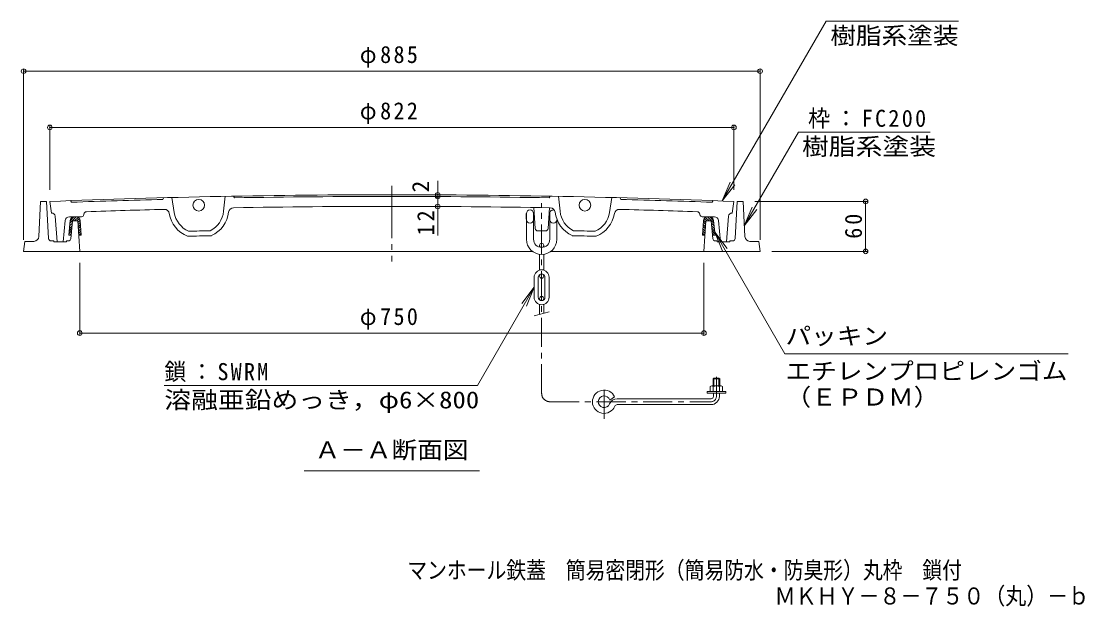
# Model space of a CAD drawing. Units: millimetres, scale not verified. Extents: x -1027 to 1330, y -945 to 927.
# Drawn here: x -959 to 319, y -945 to -241 of the extents above; entities that cross this region are included whole.
import ezdxf
from ezdxf.enums import TextEntityAlignment as Align

# ---------------------------------------------------------------- set-up
doc = ezdxf.new("R2010")
doc.units = ezdxf.units.MM
doc.header["$LTSCALE"] = 7
doc.header["$PDMODE"] = 32
doc.header["$PDSIZE"] = 5.6
doc.linetypes.add('CHAIN1', pattern=[8, 5, -1, 1, -1])
doc.linetypes.add('CHAIN2', pattern=[12, 9, -1, 1, -1])
for name, color, linetype, lineweight in [('0-0_通り芯', 3, 'Continuous', 9), ('0-1_躯体', 2, 'Continuous', 9), ('0-2_仕上', 3, 'Continuous', 9), ('0-3_建具', 4, 'Continuous', 9), ('0-4_その他', 7, 'Continuous', 9), ('0-5_寸法', 7, 'Continuous', 9), ('0-6_ハッチ', 6, 'Continuous', 9)]:
    doc.layers.add(name, color=color, linetype=linetype, lineweight=lineweight)
doc.layers.add('F-5_F-5ﾚｲﾔ', color=2, linetype='Continuous')
doc.styles.add('ＭＳ ゴシック', font='')
doc.styles.get('ＭＳ ゴシック').set_extended_font_data('MS Gothic')

msp = doc.modelspace()

# ---------------------------------------------------------------- linework, layer by layer
at = {"layer": '0-0_通り芯', "linetype": 'CHAIN2'}
msp.add_line((-513.805, -439.039), (-513.805, -529.914), dxfattribs=at)
at = {"layer": '0-0_通り芯'}
for p, q in [((-924.804, -457.804), (-922.803, -471.805)), ((-899.805, -456.856), (-898.805, -458.82)), ((-788.014, -453.339), (-788.969, -455.365)), ((-778.017, -453.082), (-775.315, -471.213)), ((-714.033, -451.667), (-715.907, -469.701)), ((-704.034, -451.481), (-702.99, -453.463)), ((-323.575, -451.481), (-324.619, -453.463)), ((-313.577, -451.667), (-311.702, -469.701)), ((-249.592, -453.082), (-252.294, -471.213)), ((-239.595, -453.339), (-238.64, -455.365)), ((-127.805, -456.856), (-128.805, -458.82)), ((-102.806, -457.804), (-104.806, -471.805)), ((-922.485, -471.805), (-922.803, -471.805)), ((-105.124, -471.805), (-104.806, -471.805)), ((-906.276, -480.837), (-908.664, -506.303)), ((-886.869, -476.304), (-901.298, -476.304)), ((-883.894, -473.685), (-883.783, -472.821)), ((-143.827, -472.821), (-143.716, -473.685)), ((-140.74, -476.304), (-126.311, -476.304)), ((-121.333, -480.837), (-118.945, -506.303))]:
    msp.add_line(p, q, dxfattribs=at)
for points in [[(-918.499, -475.473), (-915.93, -506.303), (-908.664, -506.303)], [(-109.11, -475.473), (-111.679, -506.303), (-118.945, -506.303)]]:
    msp.add_lwpolyline(points, dxfattribs=at)
for centre in [(-745.805, -462.324), (-281.805, -462.324)]:
    msp.add_circle(centre, 7, dxfattribs=at)
for centre, radius, start, end in [((-513.805, -10949.756), 10499.999, 90, 92.24329), ((-513.805, -10949.756), 10497.999, 91.50197, 92.10172), ((-513.805, -10949.756), 10497.999, 90, 91.03259), ((-513.805, -10949.756), 10499.999, 87.75671, 90), ((-513.805, -10949.756), 10497.999, 88.96741, 90), ((-513.805, -10949.756), 10497.999, 87.89828, 88.49803), ((-922.485, -475.805), 4, 4.76367, 90), ((-880.805, -473.183), 3, 92.00604, 173.06549), ((-513.805, -10949.756), 10485.999, 91.49447, 92.00629), ((-787.129, -473.322), 6, 9.59456, 91.49447), ((-745.716, -466.322), 36, 189.59456, 247.7486), ((-745.716, -466.322), 30, 189.38312, 245.45889), ((-745.716, -466.322), 30, 297.32054, 353.53217), ((-745.716, -466.322), 36, 294.97496, 352.94048), ((-704.035, -471.484), 6, 91.04021, 172.94046), ((-513.805, -10949.756), 10485.999, 90, 91.04007), ((-513.805, -10949.756), 10485.999, 88.95993, 90), ((-323.575, -471.484), 6, 7.05954, 88.95979), ((-281.893, -466.322), 36, 187.05952, 245.02504), ((-281.893, -466.322), 30, 186.46783, 242.67946), ((-281.893, -466.322), 30, 294.54111, 350.61688), ((-281.893, -466.322), 36, 292.2514, 350.40542), ((-240.48, -473.322), 6, 88.50552, 170.40542), ((-513.805, -10949.756), 10485.999, 87.99371, 88.50552), ((-146.805, -473.183), 3, 6.93451, 87.99396), ((-105.124, -475.805), 4, 90, 175.23633), ((-901.298, -481.304), 5, 90, 174.64426), ((-886.869, -473.303), 3, 270, 352.68721), ((-140.74, -473.303), 3, 187.30806, 270), ((-126.311, -481.304), 5, 5.35574, 90), ((-513.805, -10949.756), 10458.999, 91.19495, 91.33882), ((-513.805, -10949.756), 10458.999, 88.66118, 88.80505), ((-513.805, -10949.756), 10452.998, 91.18782, 91.34602), ((-513.805, -10949.756), 10452.998, 88.65398, 88.81218)]:
    msp.add_arc(centre, radius, start, end, dxfattribs=at)
at = {"layer": '0-1_躯体'}
for p, q in [((-938.008, -500.115), (-935.804, -457.804)), ((-935.804, -457.804), (-928.804, -457.804)), ((-926.276, -502.473), (-928.804, -457.804)), ((-101.333, -502.473), (-98.805, -457.804)), ((-91.805, -457.804), (-98.805, -457.804)), ((-89.601, -500.115), (-91.805, -457.804)), ((-888.804, -517.803), (-891.206, -481.304)), ((-138.805, -517.803), (-136.403, -481.304)), ((-956.304, -517.803), (-954.805, -505.803)), ((-944, -505.803), (-954.805, -505.803)), ((-923.281, -505.304), (-919.805, -505.304)), ((-919.805, -505.304), (-919.805, -506.303)), ((-904.805, -506.303), (-919.805, -506.303)), ((-904.805, -505.304), (-904.805, -506.303)), ((-902.496, -505.304), (-904.805, -505.304)), ((-125.113, -505.304), (-122.805, -505.304)), ((-122.805, -505.304), (-122.805, -506.303)), ((-122.805, -506.303), (-107.805, -506.303)), ((-107.805, -505.304), (-107.805, -506.303)), ((-104.328, -505.304), (-107.805, -505.304)), ((-83.609, -505.803), (-72.805, -505.803)), ((-71.305, -517.803), (-72.805, -505.803)), ((-344.88, -517.803), (-956.304, -517.803)), ((-322.73, -517.803), (-71.305, -517.803))]:
    msp.add_line(p, q, dxfattribs=at)
for points in [[(-899.51, -502.592), (-897.45, -481.304), (-891.206, -481.304)], [(-128.1, -502.592), (-130.16, -481.304), (-136.403, -481.304)]]:
    msp.add_lwpolyline(points, dxfattribs=at)
for centre, radius, start, end in [((-944, -499.803), 6, 270, 357.01855), ((-923.281, -502.304), 3, 183.23991, 270), ((-902.496, -502.304), 3, 270, 354.47221), ((-125.113, -502.304), 3, 185.52779, 270), ((-104.328, -502.304), 3, 270, 356.76009), ((-83.609, -499.803), 6, 182.98145, 270)]:
    msp.add_arc(centre, radius, start, end, dxfattribs=at)
at = {"layer": '0-2_仕上'}
for p, q in [((-341.504, -490.512), (-343.316, -465.143)), ((-326.106, -490.512), (-324.317, -465.469)), ((-338.511, -493.298), (-329.098, -493.298))]:
    msp.add_line(p, q, dxfattribs=at)
for centre, start, end in [((-338.511, -490.298), 184.08646, 270), ((-329.098, -490.298), 270, 355.91354)]:
    msp.add_arc(centre, 3, start, end, dxfattribs=at)
at = {"layer": '0-3_建具', "linetype": 'CHAIN1'}
for p, q in [((-333.805, -688.618), (-333.805, -459.911)), ((-123.805, -692.118), (-123.805, -668.573)), ((-258.805, -719.25), (-258.805, -679.962)), ((-323.805, -698.618), (-130.305, -698.618))]:
    msp.add_line(p, q, dxfattribs=at)
at = {"layer": '0-3_建具'}
for p, q in [((-352.555, -472.798), (-352.055, -472.298)), ((-352.555, -479.298), (-352.555, -472.798)), ((-352.555, -472.798), (-352.055, -472.798)), ((-352.055, -472.298), (-352.055, -503.298)), ((-343.555, -471.798), (-343.555, -503.298)), ((-343.555, -471.798), (-342.841, -471.798)), ((-343.555, -472.798), (-342.769, -472.798)), ((-324.769, -471.798), (-324.025, -471.798)), ((-324.055, -472.298), (-324.055, -503.298)), ((-352.555, -479.298), (-352.055, -479.798)), ((-352.555, -479.298), (-352.055, -479.298)), ((-343.555, -479.298), (-342.555, -479.298)), ((-343.555, -480.298), (-342.233, -480.298)), ((-342.555, -479.298), (-342.286, -479.567)), ((-325.376, -480.298), (-324.055, -480.298)), ((-315.555, -479.852), (-315.555, -503.298)), ((-336.305, -510.548), (-336.305, -512.722)), ((-331.305, -510.548), (-331.305, -512.722)), ((-336.305, -521.376), (-336.305, -540.402)), ((-331.305, -521.376), (-331.305, -540.402)), ((-342.805, -549.048), (-342.805, -573.048)), ((-337.805, -549.048), (-337.805, -573.048)), ((-336.305, -547.548), (-336.305, -545.925)), ((-331.305, -547.548), (-331.305, -545.925)), ((-329.805, -549.048), (-329.805, -573.048)), ((-324.805, -549.048), (-324.805, -573.048)), ((-336.305, -574.548), (-336.305, -576.17)), ((-331.305, -574.548), (-331.305, -576.17)), ((-336.305, -593.718), (-336.305, -581.694)), ((-331.305, -592.378), (-331.305, -581.694)), ((-342.805, -595.459), (-324.805, -590.636)), ((-127.805, -671.118), (-126.805, -670.118)), ((-127.805, -671.118), (-119.805, -671.118)), ((-127.805, -671.118), (-127.805, -679.618)), ((-126.805, -670.118), (-120.805, -670.118)), ((-126.805, -670.118), (-126.805, -679.618)), ((-120.805, -670.118), (-119.805, -671.118)), ((-120.805, -670.118), (-120.805, -679.618)), ((-119.805, -671.118), (-119.805, -679.618)), ((-135.055, -688.118), (-135.055, -686.118)), ((-112.554, -688.118), (-135.055, -688.118)), ((-131.305, -680.34), (-131.305, -686.118)), ((-118.181, -679.618), (-129.428, -679.618)), ((-127.552, -680.34), (-127.552, -686.118)), ((-127.305, -692.118), (-127.305, -688.118)), ((-120.305, -692.118), (-120.305, -688.118)), ((-120.057, -680.34), (-120.057, -686.118)), ((-116.305, -680.34), (-116.305, -686.118)), ((-252.076, -696.687), (-246.116, -692.703)), ((-130.305, -695.118), (-243.096, -695.118)), ((-130.305, -702.118), (-243.096, -702.118))]:
    msp.add_line(p, q, dxfattribs=at)
msp.add_lwpolyline([(-112.554, -688.118), (-112.554, -686.118), (-135.055, -686.118)], dxfattribs=at)
for centre in [(-333.805, -510.548), (-333.805, -547.548), (-333.805, -574.548)]:
    msp.add_circle(centre, 2.5, dxfattribs=at)
for centre, radius, start, end in [((-347.805, -472.298), 4.25, 0, 180), ((-319.805, -472.298), 4.25, 72.86977, 180), ((-347.805, -479.798), 4.25, 180, 0), ((-319.805, -479.798), 4.25, 180, 0), ((-333.805, -503.298), 18.25, 180, 0), ((-333.805, -503.298), 9.75, 180, 0), ((-333.805, -549.048), 9, 0, 180), ((-333.805, -549.048), 4, 0, 180), ((-333.805, -573.048), 9, 180, 0), ((-333.805, -573.048), 4, 180, 0), ((-258.805, -698.618), 14, 24.99496, 337.52054), ((-129.428, -682.418), 2.8, 47.92572, 132.07428), ((-123.805, -689.707), 10.089, 68.19786, 111.80214), ((-118.181, -682.418), 2.8, 47.92537, 132.07443), ((-258.805, -698.618), 7, 16.01617, 337.52081), ((-243.096, -705.118), 10, 90, 157.52046), ((-243.096, -705.118), 3, 90, 157.51962), ((-130.305, -692.118), 3, 270, 0), ((-130.305, -692.118), 10, 270, 0)]:
    msp.add_arc(centre, radius, start, end, dxfattribs=at)
at = {"layer": '0-3_建具', "linetype": 'CHAIN1'}
for centre, radius, start, end in [((-323.805, -688.618), 10, 180, 270), ((-130.305, -692.118), 6.5, 270, 0)]:
    msp.add_arc(centre, radius, start, end, dxfattribs=at)
at = {"layer": '0-4_その他'}
for p, q in [((-956.304, -299.088), (-956.304, -503.803)), ((-956.304, -301.188), (-71.305, -301.188)), ((-71.305, -299.088), (-71.305, -503.803)), ((-924.803, -366.779), (-924.803, -443.804)), ((-924.803, -368.879), (-102.806, -368.879)), ((-102.806, -366.779), (-102.806, -443.804)), ((-458.66, -449.902), (-458.66, -432.955)), ((-458.66, -451.902), (-458.66, -449.902)), ((-458.66, -463.902), (-458.66, -451.902)), ((57.623, -457.804), (-77.805, -457.804)), ((55.523, -517.803), (55.523, -457.804)), ((-458.66, -463.902), (-458.66, -498.639)), ((57.623, -517.803), (-57.305, -517.803)), ((-888.804, -618.239), (-888.804, -531.803)), ((-138.805, -618.239), (-138.805, -531.804)), ((-888.804, -616.139), (-138.805, -616.139)), ((-41.44, -641.102), (298.876, -641.102))]:
    msp.add_line(p, q, dxfattribs=at)
for p in [(-956.304, -301.188), (-71.305, -301.188), (-924.803, -368.879), (-102.806, -368.879), (-458.66, -449.902), (-458.66, -451.902), (55.523, -457.804), (-458.66, -463.902), (55.523, -517.803), (-888.804, -616.139), (-138.805, -616.139)]:
    msp.add_point(p, dxfattribs=at)
at = {"layer": '0-5_寸法'}
for p, q in [((-116.792, -457.265), (7.943, -241.218)), ((7.943, -241.218), (167.073, -241.218)), ((-90.276, -487.141), (-25.278, -374.56)), ((133.053, -374.56), (-25.278, -374.56)), ((-116.792, -457.265), (-107.416, -434.63)), ((-116.792, -457.265), (-101.877, -437.828)), ((-90.276, -487.141), (-80.901, -464.506)), ((-90.276, -487.141), (-75.362, -467.704)), ((-125.825, -494.944), (-41.44, -641.102)), ((-125.825, -494.944), (-116.449, -517.579)), ((-125.825, -494.944), (-110.91, -514.381)), ((-342.805, -561.048), (-357.719, -580.485)), ((-342.805, -561.048), (-352.181, -583.683)), ((-619.154, -781.69), (-408.454, -781.69))]:
    msp.add_line(p, q, dxfattribs=at)
msp.add_lwpolyline([(-342.805, -561.048), (-410.984, -679.138), (-787.234, -679.138)], dxfattribs=at)
at = {"layer": '0-6_ハッチ'}
for p, q in [((-900.407, -480.822), (-902.099, -498.304)), ((-901.025, -487.207), (-897.699, -483.882)), ((-900.722, -484.075), (-892.95, -476.304)), ((-900.419, -480.944), (-895.778, -476.304)), ((-895.43, -476.303), (-893.221, -476.303)), ((-895.121, -481.304), (-890.765, -476.948)), ((-892.293, -481.304), (-889.252, -478.262)), ((-891.098, -482.937), (-888.347, -480.186)), ((-890.924, -485.591), (-888.113, -482.78)), ((-890.749, -488.245), (-887.938, -485.434)), ((-888.231, -480.975), (-887.091, -498.304)), ((-139.378, -480.975), (-140.518, -498.304)), ((-136.86, -488.245), (-139.671, -485.434)), ((-136.686, -485.591), (-139.497, -482.78)), ((-136.511, -482.937), (-139.262, -480.186)), ((-135.317, -481.304), (-138.358, -478.262)), ((-132.488, -481.304), (-136.844, -476.948)), ((-126.888, -484.075), (-134.66, -476.304)), ((-132.179, -476.303), (-134.389, -476.303)), ((-127.191, -480.944), (-131.831, -476.304)), ((-126.585, -487.207), (-129.91, -483.882)), ((-127.203, -480.822), (-125.511, -498.304)), ((-899.095, -498.304), (-902.099, -498.304)), ((-901.934, -496.601), (-898.608, -493.276)), ((-901.631, -493.47), (-898.305, -490.144)), ((-901.328, -490.338), (-898.002, -487.013)), ((-900.808, -498.304), (-898.911, -496.407)), ((-890.575, -490.899), (-887.763, -488.088)), ((-890.4, -493.553), (-887.589, -490.741)), ((-890.225, -496.206), (-887.414, -493.395)), ((-887.091, -498.304), (-890.087, -498.304)), ((-889.494, -498.304), (-887.24, -496.049)), ((-140.518, -498.304), (-137.522, -498.304)), ((-138.116, -498.304), (-140.37, -496.049)), ((-137.384, -496.206), (-140.195, -493.395)), ((-137.21, -493.553), (-140.021, -490.741)), ((-137.035, -490.899), (-139.846, -488.088)), ((-126.282, -490.338), (-129.607, -487.013)), ((-125.979, -493.47), (-129.304, -490.144)), ((-125.676, -496.601), (-129.001, -493.276)), ((-126.802, -498.304), (-128.698, -496.407)), ((-128.515, -498.304), (-125.511, -498.304))]:
    msp.add_line(p, q, dxfattribs=at)
for centre, start, end in [((-895.43, -481.303), 90, 174.47266), ((-893.221, -481.303), 3.76428, 90), ((-134.389, -481.303), 90, 176.23572), ((-132.179, -481.303), 5.52734, 90)]:
    msp.add_arc(centre, 5, start, end, dxfattribs=at)

# ---------------------------------------------------------------- texts
at = {"layer": '0-0_通り芯', "color": 2, "style": 'ＭＳ ゴシック', "width": 1.15}
msp.add_text('溶融亜鉛めっき，φ6×800', height=20.53, dxfattribs=at).set_placement((-787.234, -712.738), align=Align.BOTTOM_LEFT)
at = {"layer": '0-4_その他', "color": 2, "style": 'ＭＳ ゴシック'}
msp.add_text('2', height=20.53, rotation=90, dxfattribs=at).set_placement((-462.86, -446.955), align=Align.BOTTOM_LEFT)
at = {"layer": '0-4_その他', "color": 2, "style": 'ＭＳ ゴシック', "width": 1.1}
for s, p in [('パッキン', (-40.764, -635.974)), ('エチレンプロピレンゴム', (-40.764, -678.156)), ('（ＥＰＤＭ）', (-40.764, -709.39))]:
    msp.add_text(s, height=20.53, dxfattribs=at).set_placement(p, align=Align.BOTTOM_LEFT)
at = {"layer": '0-4_その他', "color": 2, "char_height": 20.53, "attachment_point": 7, "style": 'ＭＳ ゴシック'}
for s, insert in [('\\T1.21;\\W0.95;φ885', (-552.305, -296.988)), ('\\T1.21;\\W0.95;φ822', (-552.305, -364.679)), ('\\T1.21;\\W0.95;φ750', (-552.305, -611.939))]:
    msp.add_mtext(s, dxfattribs=dict(at, insert=insert))
at = {"layer": '0-4_その他', "color": 2, "char_height": 20.53, "attachment_point": 7, "rotation": 90, "style": 'ＭＳ ゴシック'}
for s, insert in [('\\T1.27;\\W0.95;12', (-462.86, -498.639)), ('\\T1.27;\\W0.95;60', (51.323, -502.678))]:
    msp.add_mtext(s, dxfattribs=dict(at, insert=insert))
at = {"layer": '0-5_寸法', "color": 2, "style": 'ＭＳ ゴシック'}
for s, width, p in [('樹脂系塗装', 1.1, (13.073, -274.818)), ('樹脂系塗装', 1.15, (-20.947, -408.16)), ('Ａ－Ａ断面図', 1.1, (-606.555, -772.926))]:
    msp.add_text(s, height=20.53, dxfattribs=dict(at, width=width)).set_placement(p, align=Align.BOTTOM_LEFT)
at = {"layer": '0-5_寸法', "color": 2, "char_height": 20.53, "attachment_point": 7, "style": 'ＭＳ ゴシック'}
for s, insert in [('\\T1.21;\\W0.95;枠：FC200', (-13.671, -370.36)), ('\\T1.2;\\W0.95;鎖：SWRM', (-787.234, -674.938))]:
    msp.add_mtext(s, dxfattribs=dict(at, insert=insert))
at = {"layer": 'F-5_F-5ﾚｲﾔ', "style": 'ＭＳ ゴシック'}
for s, width, p in [('マンホール鉄蓋\u3000簡易密閉形（簡易防水・防臭形）丸枠\u3000鎖付', 0.85, (-495.25, -917.473)), ('ＭＫＨＹ－８－７５０（丸）－ｂ', 0.9, (-53.915, -948.507))]:
    msp.add_text(s, height=20.53, dxfattribs=dict(at, width=width)).set_placement(p, align=Align.BOTTOM_LEFT)

doc.saveas('drawing.dxf')
